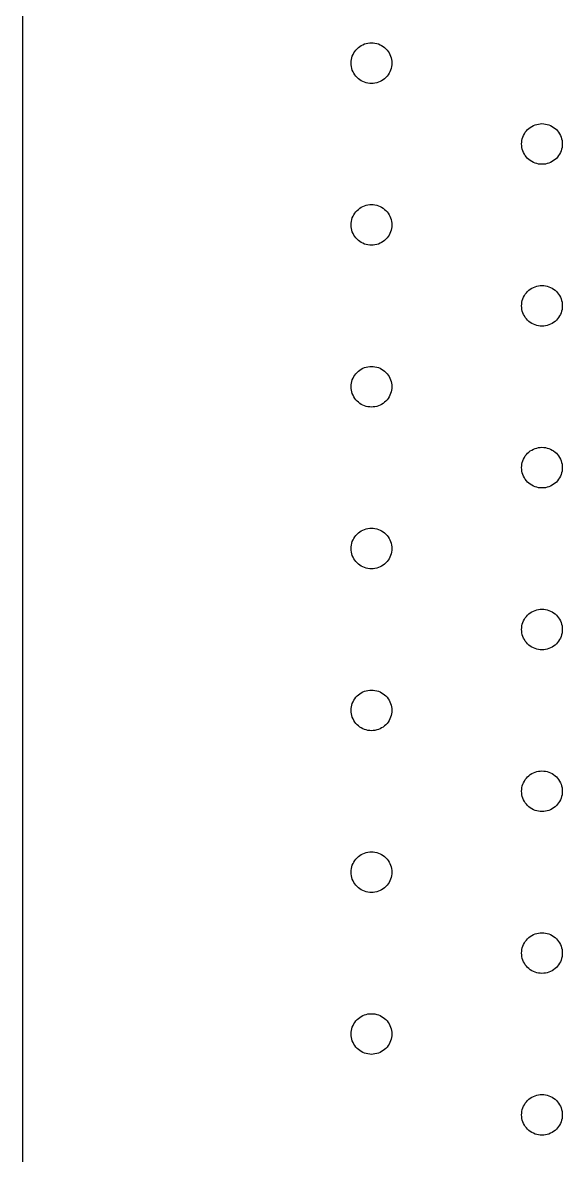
# Model space of a CAD drawing. Header units: millimetres. Extents: x 42 to 3058, y 353 to 2599.
# Drawn here: x 2550 to 2661.4, y 1461.5 to 1695.5 of the extents above; entities that cross this region are included whole.
import ezdxf

# ---------------------------------------------------------------- set-up
doc = ezdxf.new("R2010")
doc.units = ezdxf.units.MM
doc.layers.add('DRAWING', color=7, linetype='Continuous')

msp = doc.modelspace()

# ---------------------------------------------------------------- linework, layer by layer
at = {"layer": 'DRAWING', "linetype": 'CONTINUOUS', "true_color": 0x111111}
msp.add_line((2550, 500), (2550, 1930), dxfattribs=at)
for points in [[(2626.2, 1687.19), (2626.18, 1686.83), (2626.14, 1686.46), (2626.06, 1686.1), (2625.95, 1685.75), (2625.81, 1685.42), (2625.64, 1685.09), (2625.44, 1684.78), (2625.22, 1684.49), (2624.97, 1684.22), (2624.7, 1683.97), (2624.41, 1683.75), (2624.1, 1683.55), (2623.77, 1683.38), (2623.44, 1683.24), (2623.09, 1683.13), (2622.73, 1683.05), (2622.37, 1683.01), (2622, 1682.99), (2621.63, 1683.01), (2621.27, 1683.05), (2620.91, 1683.13), (2620.56, 1683.24), (2620.23, 1683.38), (2619.9, 1683.55), (2619.59, 1683.75), (2619.3, 1683.97), (2619.03, 1684.22), (2618.78, 1684.49), (2618.56, 1684.78), (2618.36, 1685.09), (2618.19, 1685.42), (2618.05, 1685.75), (2617.94, 1686.1), (2617.86, 1686.46), (2617.82, 1686.83), (2617.8, 1687.19), (2617.82, 1687.56), (2617.86, 1687.92), (2617.94, 1688.28), (2618.05, 1688.63), (2618.19, 1688.97), (2618.36, 1689.29), (2618.56, 1689.6), (2618.78, 1689.89), (2619.03, 1690.16), (2619.3, 1690.41), (2619.59, 1690.63), (2619.9, 1690.83), (2620.23, 1691), (2620.56, 1691.14), (2620.91, 1691.25), (2621.27, 1691.33), (2621.63, 1691.38), (2622, 1691.39), (2622.37, 1691.38), (2622.73, 1691.33), (2623.09, 1691.25), (2623.44, 1691.14), (2623.77, 1691), (2624.1, 1690.83), (2624.41, 1690.63), (2624.7, 1690.41), (2624.97, 1690.16), (2625.22, 1689.89), (2625.44, 1689.6), (2625.64, 1689.29), (2625.81, 1688.97), (2625.95, 1688.63), (2626.06, 1688.28), (2626.14, 1687.92), (2626.18, 1687.56), (2626.2, 1687.19)], [(2661.4, 1670.48), (2661.38, 1670.11), (2661.34, 1669.75), (2661.26, 1669.39), (2661.15, 1669.04), (2661.01, 1668.7), (2660.84, 1668.38), (2660.64, 1668.07), (2660.42, 1667.78), (2660.17, 1667.51), (2659.9, 1667.26), (2659.61, 1667.04), (2659.3, 1666.84), (2658.97, 1666.67), (2658.64, 1666.53), (2658.29, 1666.42), (2657.93, 1666.34), (2657.57, 1666.29), (2657.2, 1666.28), (2656.83, 1666.29), (2656.47, 1666.34), (2656.11, 1666.42), (2655.76, 1666.53), (2655.43, 1666.67), (2655.1, 1666.84), (2654.79, 1667.04), (2654.5, 1667.26), (2654.23, 1667.51), (2653.98, 1667.78), (2653.76, 1668.07), (2653.56, 1668.38), (2653.39, 1668.7), (2653.25, 1669.04), (2653.14, 1669.39), (2653.06, 1669.75), (2653.02, 1670.11), (2653, 1670.48), (2653.02, 1670.84), (2653.06, 1671.21), (2653.14, 1671.56), (2653.25, 1671.91), (2653.39, 1672.25), (2653.56, 1672.58), (2653.76, 1672.89), (2653.98, 1673.18), (2654.23, 1673.45), (2654.5, 1673.69), (2654.79, 1673.92), (2655.1, 1674.11), (2655.43, 1674.28), (2655.76, 1674.42), (2656.11, 1674.53), (2656.47, 1674.61), (2656.83, 1674.66), (2657.2, 1674.68), (2657.57, 1674.66), (2657.93, 1674.61), (2658.29, 1674.53), (2658.64, 1674.42), (2658.97, 1674.28), (2659.3, 1674.11), (2659.61, 1673.92), (2659.9, 1673.69), (2660.17, 1673.45), (2660.42, 1673.18), (2660.64, 1672.89), (2660.84, 1672.58), (2661.01, 1672.25), (2661.15, 1671.91), (2661.26, 1671.56), (2661.34, 1671.21), (2661.38, 1670.84), (2661.4, 1670.48)], [(2626.2, 1653.76), (2626.18, 1653.4), (2626.14, 1653.03), (2626.06, 1652.67), (2625.95, 1652.33), (2625.81, 1651.99), (2625.64, 1651.66), (2625.44, 1651.35), (2625.22, 1651.06), (2624.97, 1650.79), (2624.7, 1650.54), (2624.41, 1650.32), (2624.1, 1650.12), (2623.77, 1649.96), (2623.44, 1649.81), (2623.09, 1649.7), (2622.73, 1649.63), (2622.37, 1649.58), (2622, 1649.56), (2621.63, 1649.58), (2621.27, 1649.63), (2620.91, 1649.7), (2620.56, 1649.81), (2620.23, 1649.96), (2619.9, 1650.12), (2619.59, 1650.32), (2619.3, 1650.54), (2619.03, 1650.79), (2618.78, 1651.06), (2618.56, 1651.35), (2618.36, 1651.66), (2618.19, 1651.99), (2618.05, 1652.33), (2617.94, 1652.67), (2617.86, 1653.03), (2617.82, 1653.4), (2617.8, 1653.76), (2617.82, 1654.13), (2617.86, 1654.49), (2617.94, 1654.85), (2618.05, 1655.2), (2618.19, 1655.54), (2618.36, 1655.86), (2618.56, 1656.17), (2618.78, 1656.46), (2619.03, 1656.73), (2619.3, 1656.98), (2619.59, 1657.2), (2619.9, 1657.4), (2620.23, 1657.57), (2620.56, 1657.71), (2620.91, 1657.82), (2621.27, 1657.9), (2621.63, 1657.95), (2622, 1657.96), (2622.37, 1657.95), (2622.73, 1657.9), (2623.09, 1657.82), (2623.44, 1657.71), (2623.77, 1657.57), (2624.1, 1657.4), (2624.41, 1657.2), (2624.7, 1656.98), (2624.97, 1656.73), (2625.22, 1656.46), (2625.44, 1656.17), (2625.64, 1655.86), (2625.81, 1655.54), (2625.95, 1655.2), (2626.06, 1654.85), (2626.14, 1654.49), (2626.18, 1654.13), (2626.2, 1653.76)], [(2661.4, 1637.05), (2661.38, 1636.68), (2661.34, 1636.32), (2661.26, 1635.96), (2661.15, 1635.61), (2661.01, 1635.27), (2660.84, 1634.95), (2660.64, 1634.64), (2660.42, 1634.35), (2660.17, 1634.08), (2659.9, 1633.83), (2659.61, 1633.61), (2659.3, 1633.41), (2658.97, 1633.24), (2658.64, 1633.1), (2658.29, 1632.99), (2657.93, 1632.91), (2657.57, 1632.86), (2657.2, 1632.85), (2656.83, 1632.86), (2656.47, 1632.91), (2656.11, 1632.99), (2655.76, 1633.1), (2655.43, 1633.24), (2655.1, 1633.41), (2654.79, 1633.61), (2654.5, 1633.83), (2654.23, 1634.08), (2653.98, 1634.35), (2653.76, 1634.64), (2653.56, 1634.95), (2653.39, 1635.27), (2653.25, 1635.61), (2653.14, 1635.96), (2653.06, 1636.32), (2653.02, 1636.68), (2653, 1637.05), (2653.02, 1637.41), (2653.06, 1637.78), (2653.14, 1638.13), (2653.25, 1638.48), (2653.39, 1638.82), (2653.56, 1639.15), (2653.76, 1639.46), (2653.98, 1639.75), (2654.23, 1640.02), (2654.5, 1640.26), (2654.79, 1640.49), (2655.1, 1640.68), (2655.43, 1640.85), (2655.76, 1640.99), (2656.11, 1641.1), (2656.47, 1641.18), (2656.83, 1641.23), (2657.2, 1641.25), (2657.57, 1641.23), (2657.93, 1641.18), (2658.29, 1641.1), (2658.64, 1640.99), (2658.97, 1640.85), (2659.3, 1640.68), (2659.61, 1640.49), (2659.9, 1640.26), (2660.17, 1640.02), (2660.42, 1639.75), (2660.64, 1639.46), (2660.84, 1639.15), (2661.01, 1638.82), (2661.15, 1638.48), (2661.26, 1638.13), (2661.34, 1637.78), (2661.38, 1637.41), (2661.4, 1637.05)], [(2626.2, 1620.33), (2626.18, 1619.97), (2626.14, 1619.6), (2626.06, 1619.25), (2625.95, 1618.9), (2625.81, 1618.56), (2625.64, 1618.23), (2625.44, 1617.92), (2625.22, 1617.63), (2624.97, 1617.36), (2624.7, 1617.11), (2624.41, 1616.89), (2624.1, 1616.69), (2623.77, 1616.53), (2623.44, 1616.39), (2623.09, 1616.28), (2622.73, 1616.2), (2622.37, 1616.15), (2622, 1616.13), (2621.63, 1616.15), (2621.27, 1616.2), (2620.91, 1616.28), (2620.56, 1616.39), (2620.23, 1616.53), (2619.9, 1616.69), (2619.59, 1616.89), (2619.3, 1617.11), (2619.03, 1617.36), (2618.78, 1617.63), (2618.56, 1617.92), (2618.36, 1618.23), (2618.19, 1618.56), (2618.05, 1618.9), (2617.94, 1619.25), (2617.86, 1619.6), (2617.82, 1619.97), (2617.8, 1620.33), (2617.82, 1620.7), (2617.86, 1621.06), (2617.94, 1621.42), (2618.05, 1621.77), (2618.19, 1622.11), (2618.36, 1622.43), (2618.56, 1622.74), (2618.78, 1623.03), (2619.03, 1623.3), (2619.3, 1623.55), (2619.59, 1623.77), (2619.9, 1623.97), (2620.23, 1624.14), (2620.56, 1624.28), (2620.91, 1624.39), (2621.27, 1624.47), (2621.63, 1624.52), (2622, 1624.53), (2622.37, 1624.52), (2622.73, 1624.47), (2623.09, 1624.39), (2623.44, 1624.28), (2623.77, 1624.14), (2624.1, 1623.97), (2624.41, 1623.77), (2624.7, 1623.55), (2624.97, 1623.3), (2625.22, 1623.03), (2625.44, 1622.74), (2625.64, 1622.43), (2625.81, 1622.11), (2625.95, 1621.77), (2626.06, 1621.42), (2626.14, 1621.06), (2626.18, 1620.7), (2626.2, 1620.33)], [(2661.4, 1603.62), (2661.38, 1603.25), (2661.34, 1602.89), (2661.26, 1602.53), (2661.15, 1602.18), (2661.01, 1601.84), (2660.84, 1601.52), (2660.64, 1601.21), (2660.42, 1600.92), (2660.17, 1600.65), (2659.9, 1600.4), (2659.61, 1600.18), (2659.3, 1599.98), (2658.97, 1599.81), (2658.64, 1599.67), (2658.29, 1599.56), (2657.93, 1599.48), (2657.57, 1599.43), (2657.2, 1599.42), (2656.83, 1599.43), (2656.47, 1599.48), (2656.11, 1599.56), (2655.76, 1599.67), (2655.43, 1599.81), (2655.1, 1599.98), (2654.79, 1600.18), (2654.5, 1600.4), (2654.23, 1600.65), (2653.98, 1600.92), (2653.76, 1601.21), (2653.56, 1601.52), (2653.39, 1601.84), (2653.25, 1602.18), (2653.14, 1602.53), (2653.06, 1602.89), (2653.02, 1603.25), (2653, 1603.62), (2653.02, 1603.98), (2653.06, 1604.35), (2653.14, 1604.7), (2653.25, 1605.05), (2653.39, 1605.39), (2653.56, 1605.72), (2653.76, 1606.03), (2653.98, 1606.32), (2654.23, 1606.59), (2654.5, 1606.83), (2654.79, 1607.06), (2655.1, 1607.25), (2655.43, 1607.42), (2655.76, 1607.56), (2656.11, 1607.67), (2656.47, 1607.75), (2656.83, 1607.8), (2657.2, 1607.82), (2657.57, 1607.8), (2657.93, 1607.75), (2658.29, 1607.67), (2658.64, 1607.56), (2658.97, 1607.42), (2659.3, 1607.25), (2659.61, 1607.06), (2659.9, 1606.83), (2660.17, 1606.59), (2660.42, 1606.32), (2660.64, 1606.03), (2660.84, 1605.72), (2661.01, 1605.39), (2661.15, 1605.05), (2661.26, 1604.7), (2661.34, 1604.35), (2661.38, 1603.98), (2661.4, 1603.62)], [(2626.2, 1586.9), (2626.18, 1586.54), (2626.14, 1586.17), (2626.06, 1585.82), (2625.95, 1585.47), (2625.81, 1585.13), (2625.64, 1584.8), (2625.44, 1584.49), (2625.22, 1584.2), (2624.97, 1583.93), (2624.7, 1583.69), (2624.41, 1583.46), (2624.1, 1583.27), (2623.77, 1583.1), (2623.44, 1582.96), (2623.09, 1582.85), (2622.73, 1582.77), (2622.37, 1582.72), (2622, 1582.7), (2621.63, 1582.72), (2621.27, 1582.77), (2620.91, 1582.85), (2620.56, 1582.96), (2620.23, 1583.1), (2619.9, 1583.27), (2619.59, 1583.46), (2619.3, 1583.69), (2619.03, 1583.93), (2618.78, 1584.2), (2618.56, 1584.49), (2618.36, 1584.8), (2618.19, 1585.13), (2618.05, 1585.47), (2617.94, 1585.82), (2617.86, 1586.17), (2617.82, 1586.54), (2617.8, 1586.9), (2617.82, 1587.27), (2617.86, 1587.63), (2617.94, 1587.99), (2618.05, 1588.34), (2618.19, 1588.68), (2618.36, 1589), (2618.56, 1589.31), (2618.78, 1589.6), (2619.03, 1589.87), (2619.3, 1590.12), (2619.59, 1590.34), (2619.9, 1590.54), (2620.23, 1590.71), (2620.56, 1590.85), (2620.91, 1590.96), (2621.27, 1591.04), (2621.63, 1591.09), (2622, 1591.1), (2622.37, 1591.09), (2622.73, 1591.04), (2623.09, 1590.96), (2623.44, 1590.85), (2623.77, 1590.71), (2624.1, 1590.54), (2624.41, 1590.34), (2624.7, 1590.12), (2624.97, 1589.87), (2625.22, 1589.6), (2625.44, 1589.31), (2625.64, 1589), (2625.81, 1588.68), (2625.95, 1588.34), (2626.06, 1587.99), (2626.14, 1587.63), (2626.18, 1587.27), (2626.2, 1586.9)], [(2661.4, 1570.19), (2661.38, 1569.82), (2661.34, 1569.46), (2661.26, 1569.1), (2661.15, 1568.75), (2661.01, 1568.41), (2660.84, 1568.09), (2660.64, 1567.78), (2660.42, 1567.49), (2660.17, 1567.22), (2659.9, 1566.97), (2659.61, 1566.75), (2659.3, 1566.55), (2658.97, 1566.38), (2658.64, 1566.24), (2658.29, 1566.13), (2657.93, 1566.05), (2657.57, 1566), (2657.2, 1565.99), (2656.83, 1566), (2656.47, 1566.05), (2656.11, 1566.13), (2655.76, 1566.24), (2655.43, 1566.38), (2655.1, 1566.55), (2654.79, 1566.75), (2654.5, 1566.97), (2654.23, 1567.22), (2653.98, 1567.49), (2653.76, 1567.78), (2653.56, 1568.09), (2653.39, 1568.41), (2653.25, 1568.75), (2653.14, 1569.1), (2653.06, 1569.46), (2653.02, 1569.82), (2653, 1570.19), (2653.02, 1570.55), (2653.06, 1570.92), (2653.14, 1571.28), (2653.25, 1571.62), (2653.39, 1571.96), (2653.56, 1572.29), (2653.76, 1572.6), (2653.98, 1572.89), (2654.23, 1573.16), (2654.5, 1573.41), (2654.79, 1573.63), (2655.1, 1573.83), (2655.43, 1573.99), (2655.76, 1574.13), (2656.11, 1574.24), (2656.47, 1574.32), (2656.83, 1574.37), (2657.2, 1574.39), (2657.57, 1574.37), (2657.93, 1574.32), (2658.29, 1574.24), (2658.64, 1574.13), (2658.97, 1573.99), (2659.3, 1573.83), (2659.61, 1573.63), (2659.9, 1573.41), (2660.17, 1573.16), (2660.42, 1572.89), (2660.64, 1572.6), (2660.84, 1572.29), (2661.01, 1571.96), (2661.15, 1571.62), (2661.26, 1571.28), (2661.34, 1570.92), (2661.38, 1570.55), (2661.4, 1570.19)], [(2626.2, 1553.47), (2626.18, 1553.11), (2626.14, 1552.74), (2626.06, 1552.39), (2625.95, 1552.04), (2625.81, 1551.7), (2625.64, 1551.37), (2625.44, 1551.06), (2625.22, 1550.77), (2624.97, 1550.5), (2624.7, 1550.26), (2624.41, 1550.03), (2624.1, 1549.84), (2623.77, 1549.67), (2623.44, 1549.53), (2623.09, 1549.42), (2622.73, 1549.34), (2622.37, 1549.29), (2622, 1549.27), (2621.63, 1549.29), (2621.27, 1549.34), (2620.91, 1549.42), (2620.56, 1549.53), (2620.23, 1549.67), (2619.9, 1549.84), (2619.59, 1550.03), (2619.3, 1550.26), (2619.03, 1550.5), (2618.78, 1550.77), (2618.56, 1551.06), (2618.36, 1551.37), (2618.19, 1551.7), (2618.05, 1552.04), (2617.94, 1552.39), (2617.86, 1552.74), (2617.82, 1553.11), (2617.8, 1553.47), (2617.82, 1553.84), (2617.86, 1554.2), (2617.94, 1554.56), (2618.05, 1554.91), (2618.19, 1555.25), (2618.36, 1555.57), (2618.56, 1555.88), (2618.78, 1556.17), (2619.03, 1556.44), (2619.3, 1556.69), (2619.59, 1556.91), (2619.9, 1557.11), (2620.23, 1557.28), (2620.56, 1557.42), (2620.91, 1557.53), (2621.27, 1557.61), (2621.63, 1557.66), (2622, 1557.67), (2622.37, 1557.66), (2622.73, 1557.61), (2623.09, 1557.53), (2623.44, 1557.42), (2623.77, 1557.28), (2624.1, 1557.11), (2624.41, 1556.91), (2624.7, 1556.69), (2624.97, 1556.44), (2625.22, 1556.17), (2625.44, 1555.88), (2625.64, 1555.57), (2625.81, 1555.25), (2625.95, 1554.91), (2626.06, 1554.56), (2626.14, 1554.2), (2626.18, 1553.84), (2626.2, 1553.47)], [(2661.4, 1536.76), (2661.38, 1536.39), (2661.34, 1536.03), (2661.26, 1535.67), (2661.15, 1535.32), (2661.01, 1534.98), (2660.84, 1534.66), (2660.64, 1534.35), (2660.42, 1534.06), (2660.17, 1533.79), (2659.9, 1533.54), (2659.61, 1533.32), (2659.3, 1533.12), (2658.97, 1532.95), (2658.64, 1532.81), (2658.29, 1532.7), (2657.93, 1532.62), (2657.57, 1532.57), (2657.2, 1532.56), (2656.83, 1532.57), (2656.47, 1532.62), (2656.11, 1532.7), (2655.76, 1532.81), (2655.43, 1532.95), (2655.1, 1533.12), (2654.79, 1533.32), (2654.5, 1533.54), (2654.23, 1533.79), (2653.98, 1534.06), (2653.76, 1534.35), (2653.56, 1534.66), (2653.39, 1534.98), (2653.25, 1535.32), (2653.14, 1535.67), (2653.06, 1536.03), (2653.02, 1536.39), (2653, 1536.76), (2653.02, 1537.12), (2653.06, 1537.49), (2653.14, 1537.85), (2653.25, 1538.2), (2653.39, 1538.53), (2653.56, 1538.86), (2653.76, 1539.17), (2653.98, 1539.46), (2654.23, 1539.73), (2654.5, 1539.98), (2654.79, 1540.2), (2655.1, 1540.4), (2655.43, 1540.57), (2655.76, 1540.71), (2656.11, 1540.82), (2656.47, 1540.89), (2656.83, 1540.94), (2657.2, 1540.96), (2657.57, 1540.94), (2657.93, 1540.89), (2658.29, 1540.82), (2658.64, 1540.71), (2658.97, 1540.57), (2659.3, 1540.4), (2659.61, 1540.2), (2659.9, 1539.98), (2660.17, 1539.73), (2660.42, 1539.46), (2660.64, 1539.17), (2660.84, 1538.86), (2661.01, 1538.53), (2661.15, 1538.2), (2661.26, 1537.85), (2661.34, 1537.49), (2661.38, 1537.12), (2661.4, 1536.76)], [(2626.2, 1520.04), (2626.18, 1519.68), (2626.14, 1519.31), (2626.06, 1518.96), (2625.95, 1518.61), (2625.81, 1518.27), (2625.64, 1517.94), (2625.44, 1517.63), (2625.22, 1517.34), (2624.97, 1517.07), (2624.7, 1516.83), (2624.41, 1516.6), (2624.1, 1516.41), (2623.77, 1516.24), (2623.44, 1516.1), (2623.09, 1515.99), (2622.73, 1515.91), (2622.37, 1515.86), (2622, 1515.84), (2621.63, 1515.86), (2621.27, 1515.91), (2620.91, 1515.99), (2620.56, 1516.1), (2620.23, 1516.24), (2619.9, 1516.41), (2619.59, 1516.6), (2619.3, 1516.83), (2619.03, 1517.07), (2618.78, 1517.34), (2618.56, 1517.63), (2618.36, 1517.94), (2618.19, 1518.27), (2618.05, 1518.61), (2617.94, 1518.96), (2617.86, 1519.31), (2617.82, 1519.68), (2617.8, 1520.04), (2617.82, 1520.41), (2617.86, 1520.77), (2617.94, 1521.13), (2618.05, 1521.48), (2618.19, 1521.82), (2618.36, 1522.14), (2618.56, 1522.45), (2618.78, 1522.74), (2619.03, 1523.01), (2619.3, 1523.26), (2619.59, 1523.48), (2619.9, 1523.68), (2620.23, 1523.85), (2620.56, 1523.99), (2620.91, 1524.1), (2621.27, 1524.18), (2621.63, 1524.23), (2622, 1524.24), (2622.37, 1524.23), (2622.73, 1524.18), (2623.09, 1524.1), (2623.44, 1523.99), (2623.77, 1523.85), (2624.1, 1523.68), (2624.41, 1523.48), (2624.7, 1523.26), (2624.97, 1523.01), (2625.22, 1522.74), (2625.44, 1522.45), (2625.64, 1522.14), (2625.81, 1521.82), (2625.95, 1521.48), (2626.06, 1521.13), (2626.14, 1520.77), (2626.18, 1520.41), (2626.2, 1520.04)], [(2661.4, 1503.33), (2661.38, 1502.96), (2661.34, 1502.6), (2661.26, 1502.24), (2661.15, 1501.89), (2661.01, 1501.55), (2660.84, 1501.23), (2660.64, 1500.92), (2660.42, 1500.63), (2660.17, 1500.36), (2659.9, 1500.11), (2659.61, 1499.89), (2659.3, 1499.69), (2658.97, 1499.52), (2658.64, 1499.38), (2658.29, 1499.27), (2657.93, 1499.19), (2657.57, 1499.15), (2657.2, 1499.13), (2656.83, 1499.15), (2656.47, 1499.19), (2656.11, 1499.27), (2655.76, 1499.38), (2655.43, 1499.52), (2655.1, 1499.69), (2654.79, 1499.89), (2654.5, 1500.11), (2654.23, 1500.36), (2653.98, 1500.63), (2653.76, 1500.92), (2653.56, 1501.23), (2653.39, 1501.55), (2653.25, 1501.89), (2653.14, 1502.24), (2653.06, 1502.6), (2653.02, 1502.96), (2653, 1503.33), (2653.02, 1503.7), (2653.06, 1504.06), (2653.14, 1504.42), (2653.25, 1504.77), (2653.39, 1505.1), (2653.56, 1505.43), (2653.76, 1505.74), (2653.98, 1506.03), (2654.23, 1506.3), (2654.5, 1506.55), (2654.79, 1506.77), (2655.1, 1506.97), (2655.43, 1507.14), (2655.76, 1507.28), (2656.11, 1507.39), (2656.47, 1507.47), (2656.83, 1507.51), (2657.2, 1507.53), (2657.57, 1507.51), (2657.93, 1507.47), (2658.29, 1507.39), (2658.64, 1507.28), (2658.97, 1507.14), (2659.3, 1506.97), (2659.61, 1506.77), (2659.9, 1506.55), (2660.17, 1506.3), (2660.42, 1506.03), (2660.64, 1505.74), (2660.84, 1505.43), (2661.01, 1505.1), (2661.15, 1504.77), (2661.26, 1504.42), (2661.34, 1504.06), (2661.38, 1503.7), (2661.4, 1503.33)], [(2626.2, 1486.61), (2626.18, 1486.25), (2626.14, 1485.89), (2626.06, 1485.53), (2625.95, 1485.18), (2625.81, 1484.84), (2625.64, 1484.51), (2625.44, 1484.21), (2625.22, 1483.91), (2624.97, 1483.64), (2624.7, 1483.4), (2624.41, 1483.17), (2624.1, 1482.98), (2623.77, 1482.81), (2623.44, 1482.67), (2623.09, 1482.56), (2622.73, 1482.48), (2622.37, 1482.43), (2622, 1482.41), (2621.63, 1482.43), (2621.27, 1482.48), (2620.91, 1482.56), (2620.56, 1482.67), (2620.23, 1482.81), (2619.9, 1482.98), (2619.59, 1483.17), (2619.3, 1483.4), (2619.03, 1483.64), (2618.78, 1483.91), (2618.56, 1484.21), (2618.36, 1484.51), (2618.19, 1484.84), (2618.05, 1485.18), (2617.94, 1485.53), (2617.86, 1485.89), (2617.82, 1486.25), (2617.8, 1486.61), (2617.82, 1486.98), (2617.86, 1487.34), (2617.94, 1487.7), (2618.05, 1488.05), (2618.19, 1488.39), (2618.36, 1488.71), (2618.56, 1489.02), (2618.78, 1489.31), (2619.03, 1489.58), (2619.3, 1489.83), (2619.59, 1490.05), (2619.9, 1490.25), (2620.23, 1490.42), (2620.56, 1490.56), (2620.91, 1490.67), (2621.27, 1490.75), (2621.63, 1490.8), (2622, 1490.81), (2622.37, 1490.8), (2622.73, 1490.75), (2623.09, 1490.67), (2623.44, 1490.56), (2623.77, 1490.42), (2624.1, 1490.25), (2624.41, 1490.05), (2624.7, 1489.83), (2624.97, 1489.58), (2625.22, 1489.31), (2625.44, 1489.02), (2625.64, 1488.71), (2625.81, 1488.39), (2625.95, 1488.05), (2626.06, 1487.7), (2626.14, 1487.34), (2626.18, 1486.98), (2626.2, 1486.61)], [(2661.4, 1469.9), (2661.38, 1469.53), (2661.34, 1469.17), (2661.26, 1468.81), (2661.15, 1468.46), (2661.01, 1468.12), (2660.84, 1467.8), (2660.64, 1467.49), (2660.42, 1467.2), (2660.17, 1466.93), (2659.9, 1466.68), (2659.61, 1466.46), (2659.3, 1466.26), (2658.97, 1466.09), (2658.64, 1465.95), (2658.29, 1465.84), (2657.93, 1465.76), (2657.57, 1465.72), (2657.2, 1465.7), (2656.83, 1465.72), (2656.47, 1465.76), (2656.11, 1465.84), (2655.76, 1465.95), (2655.43, 1466.09), (2655.1, 1466.26), (2654.79, 1466.46), (2654.5, 1466.68), (2654.23, 1466.93), (2653.98, 1467.2), (2653.76, 1467.49), (2653.56, 1467.8), (2653.39, 1468.12), (2653.25, 1468.46), (2653.14, 1468.81), (2653.06, 1469.17), (2653.02, 1469.53), (2653, 1469.9), (2653.02, 1470.27), (2653.06, 1470.63), (2653.14, 1470.99), (2653.25, 1471.34), (2653.39, 1471.67), (2653.56, 1472), (2653.76, 1472.31), (2653.98, 1472.6), (2654.23, 1472.87), (2654.5, 1473.12), (2654.79, 1473.34), (2655.1, 1473.54), (2655.43, 1473.71), (2655.76, 1473.85), (2656.11, 1473.96), (2656.47, 1474.04), (2656.83, 1474.08), (2657.2, 1474.1), (2657.57, 1474.08), (2657.93, 1474.04), (2658.29, 1473.96), (2658.64, 1473.85), (2658.97, 1473.71), (2659.3, 1473.54), (2659.61, 1473.34), (2659.9, 1473.12), (2660.17, 1472.87), (2660.42, 1472.6), (2660.64, 1472.31), (2660.84, 1472), (2661.01, 1471.67), (2661.15, 1471.34), (2661.26, 1470.99), (2661.34, 1470.63), (2661.38, 1470.27), (2661.4, 1469.9)]]:
    msp.add_lwpolyline(points, close=True, dxfattribs=at)

doc.saveas('drawing.dxf')
